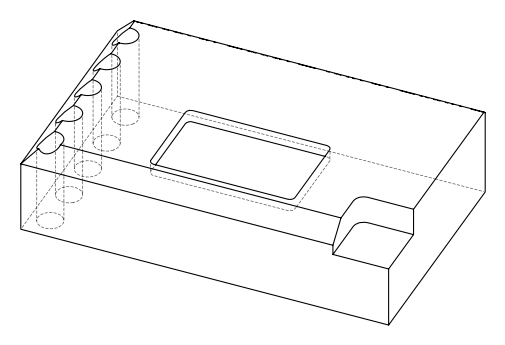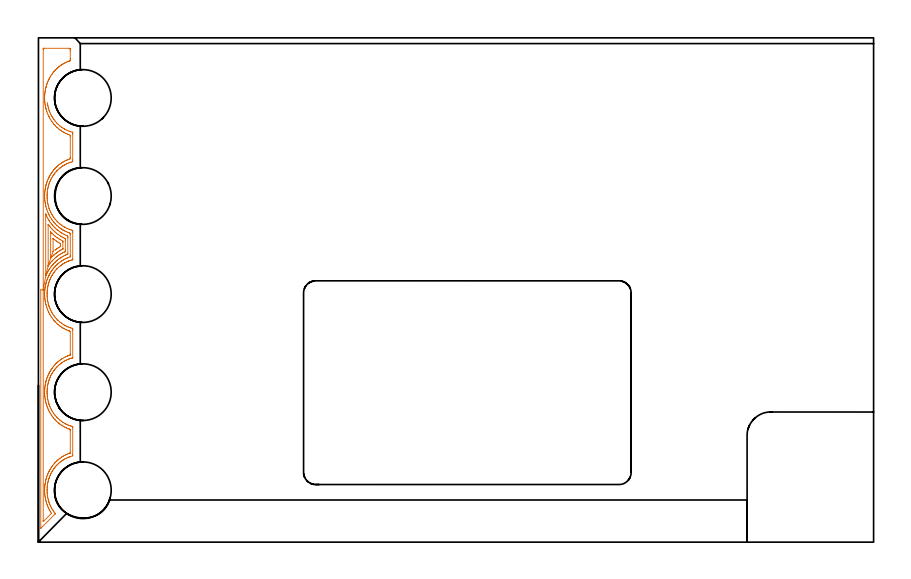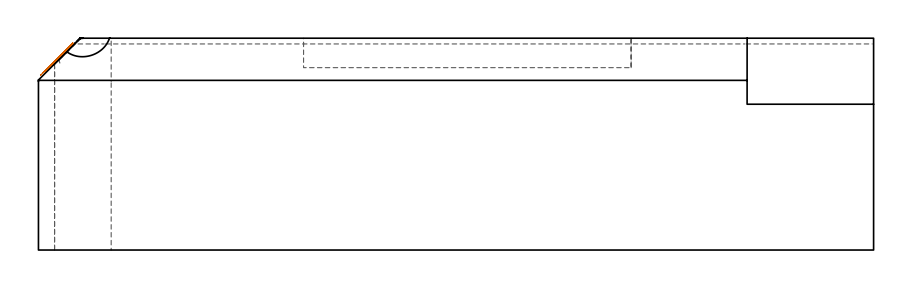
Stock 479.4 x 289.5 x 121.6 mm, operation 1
(PLAN: 30 operations, 23 tool changes, 100 min)
(1 AREA_MILL | FG_CHAMFER_SURFACE | UGT0205_001 | 16.46 min | 82161 mm3)
(2 AREA_MILL_1 | FG_CHAMFER_SURFACE_1 | UGT0205_001 | 7.46 min | 2485 mm3)
(3 AREA_MILL_2 | FG_CHAMFER_SURFACE_2 | UGT0205_001 | 28.43 min | 117146 mm3)
(4 MILL_CORNER_NOTCH_RECTANGULAR | CORNER_NOTCH_RECTANGULAR | UGT0201_094 | Follow Part, ap 5, ae 75% | 8.41 min | 201663 mm3)
(5 MILL_RECTANGULAR_POCKET | POCKET_RECTANGULAR_STRAIGHT | NXT0201_011 | Follow Part, ap 3, ae 75% | 30.51 min | 370799 mm3)
(6 SPOT_DRILL | STEP1HOLE | NXT0321_9005460120000 | 0.05 min | 192 mm3)
(7 SPOT_DRILL_1 | STEP1HOLE_1 | NXT0321_9005460120000 | 0.05 min | 157 mm3)
(8 SPOT_DRILL_2 | STEP1HOLE_2 | NXT0321_9005460120000 | 0.05 min | 197 mm3)
(9 SPOT_DRILL_3 | STEP1HOLE_3 | NXT0321_9005460120000 | 0.05 min | 197 mm3)
(10 SPOT_DRILL_4 | STEP1HOLE_4 | NXT0321_9005460120000 | 0.05 min | 149 mm3)
(11 DRILL_BLIND_HOLE_INTO_CENTER | STEP1HOLE | NXT0301_056 | 0.06 min | 565 mm3)
(12 GUN_DRILL_THROUGH_HOLE | STEP1HOLE | UGT0307_005 | 0.57 min | 5896 mm3)
(13 SPADE_DRILL_TO_ENLARGE_THROUGH_HOLE | STEP1HOLE | UGT0306_010 | 0.52 min | 29347 mm3)
(14 DRILL_TO_ENLARGE_THROUGH_HOLE | STEP1HOLE | UGT0301_001 | 0.54 min | 61969 mm3)
(15 DRILL_BLIND_HOLE_INTO_CENTER_1 | STEP1HOLE_1 | NXT0301_056 | 0.06 min | 538 mm3)
(16 GUN_DRILL_THROUGH_HOLE_1 | STEP1HOLE_1 | UGT0307_005 | 0.57 min | 5911 mm3)
(17 SPADE_DRILL_TO_ENLARGE_THROUGH_HOLE_1 | STEP1HOLE_1 | UGT0306_010 | 0.52 min | 29365 mm3)
(18 DRILL_TO_ENLARGE_THROUGH_HOLE_1 | STEP1HOLE_1 | UGT0301_001 | 0.54 min | 62698 mm3)
(19 DRILL_BLIND_HOLE_INTO_CENTER_2 | STEP1HOLE_2 | NXT0301_056 | 0.06 min | 554 mm3)
(20 GUN_DRILL_THROUGH_HOLE_2 | STEP1HOLE_2 | UGT0307_005 | 0.57 min | 5887 mm3)
(21 SPADE_DRILL_TO_ENLARGE_THROUGH_HOLE_2 | STEP1HOLE_2 | UGT0306_010 | 0.52 min | 29403 mm3)
(22 DRILL_TO_ENLARGE_THROUGH_HOLE_2 | STEP1HOLE_2 | UGT0301_001 | 0.54 min | 62693 mm3)
(23 DRILL_BLIND_HOLE_INTO_CENTER_3 | STEP1HOLE_3 | NXT0301_056 | 0.06 min | 557 mm3)
(24 GUN_DRILL_THROUGH_HOLE_3 | STEP1HOLE_3 | UGT0307_005 | 0.57 min | 5904 mm3)
(25 SPADE_DRILL_TO_ENLARGE_THROUGH_HOLE_3 | STEP1HOLE_3 | UGT0306_010 | 0.52 min | 29416 mm3)
(26 DRILL_TO_ENLARGE_THROUGH_HOLE_3 | STEP1HOLE_3 | UGT0301_001 | 0.54 min | 62668 mm3)
(27 DRILL_BLIND_HOLE_INTO_CENTER_4 | STEP1HOLE_4 | NXT0301_056 | 0.06 min | 567 mm3)
(28 GUN_DRILL_THROUGH_HOLE_4 | STEP1HOLE_4 | UGT0307_005 | 0.57 min | 5871 mm3)
(29 SPADE_DRILL_TO_ENLARGE_THROUGH_HOLE_4 | STEP1HOLE_4 | UGT0306_010 | 0.52 min | 29409 mm3)
(30 DRILL_TO_ENLARGE_THROUGH_HOLE_4 | STEP1HOLE_4 | UGT0301_001 | 0.54 min | 62704 mm3)
(TOOL UGT0205_001 | Chamfer Mill 20 x 3 x 45 deg. | D20 FL50 Z2)
(TOOL UGT0201_094 | End mill 20 mm | D20 FL38 Z4)
(TOOL NXT0201_011 | ENDMILL 12mm [2P460-1200-NA 1630] | D12 FL38 Z6)
(TOOL NXT0321_9005460120000 | NC Spot Drill, 142deg, 12mm, Carbide, Uncoated | D12 PA142 FL30 Z2)
(TOOL NXT0301_056 | Carbide Drill 8.5mm [860.1-0850-026A1-MM 2214] | D8.5 PA140 FL47 Z2)
(TOOL UGT0307_005 | Gun Drill 8.3 mm | D8.3 PA130 FL24 Z1)
(TOOL UGT0306_010 | Spade Drill 19.5mm | D19.5 PA132 FL10 Z2)
(TOOL UGT0301_001 | Twist Drill 32.5 mm | D32.5 PA118 FL185 Z2)
(OP 1 AREA_MILL, part 2 of 3)
X5.191 Y251.677 Z104.291
X5.228 Y251.439 Z104.328
X5.235 Y251.395 Z104.335
X5.401 Y250.547 Z104.501
X5.455 Y250.281 Z104.555
X5.602 Y249.655 Z104.702
X5.75 Y249.092 Z104.85
X5.847 Y248.763 Z104.947
X6.076 Y248.044 Z105.176
X6.136 Y247.871 Z105.236
X6.17 Y247.777 Z105.27
X6.48 Y246.979 Z105.58
X6.755 Y246.295 Z105.855
X6.847 Y246.087 Z105.947
X6.961 Y245.844 Z106.061
X7.287 Y245.195 Z106.387
X7.668 Y244.483 Z106.768
X7.772 Y244.303 Z106.872
X7.846 Y244.182 Z106.946
X8.332 Y243.411 Z107.432
X8.73 Y242.815 Z107.83
X8.946 Y242.52 Z108.046
X9.615 Y241.646 Z108.715
X9.63 Y241.628 Z108.73
X9.715 Y241.527 Z108.815
X10.418 Y240.736 Z109.518
X10.5 Y240.65 Z109.6
X11.305 Y239.844 Z110.405
X11.385 Y239.77 Z110.485
X12.019 Y239.204 Z111.119
X12.314 Y238.952 Z111.414
X13.154 Y238.317 Z112.254
X13.509 Y238.06 Z112.609
X14.039 Y237.706 Z113.139
X14.915 Y237.177 Z114.015
X14.931 Y237.168 Z114.031
X15.498 Y236.861 Z114.598
X15.809 Y236.704 Z114.909
X16.669 Y236.3 Z115.769
X16.727 Y236.276 Z115.827
X17.578 Y235.94 Z116.678
X18.119 Y235.731 Z117.219
X18.463 Y235.628 Z117.563
X19.307 Y235.384 Z118.407
X19.361 Y235.37 Z118.461
X19.647 Y235.289 Z118.747
X19.665 Y235.248 Z118.765
X19.667 Y235.062 Z118.767
X19.671 Y234.492 Z118.771
Y234.166
Y219.329
X19.669 Y219.004 Z118.769
X19.664 Y218.437 Z118.764
X19.425 Y218.359 Z118.525
X19.348 Y218.336 Z118.448
X18.742 Y218.155 Z117.842
X18.463 Y218.067 Z117.563
X18.074 Y217.937 Z117.174
X17.578 Y217.76 Z116.678
X16.999 Y217.545 Z116.099
X16.784 Y217.454 Z115.884
X16.693 Y217.413 Z115.793
X16.178 Y217.172 Z115.278
X15.809 Y216.993 Z114.909
X15.583 Y216.88 Z114.683
X15.14 Y216.653 Z114.24
X15. Y216.576 Z114.1
X14.924 Y216.533 Z114.024
X14.653 Y216.38 Z113.753
X14.039 Y215.989 Z113.139
X13.901 Y215.9 Z113.001
X13.689 Y215.761 Z112.789
X13.154 Y215.381 Z112.254
X12.861 Y215.164 Z111.961
X12.471 Y214.869 Z111.571
X12.359 Y214.779 Z111.459
X12.27 Y214.705 Z111.37
X11.878 Y214.372 Z110.978
X11.43 Y213.977 Z110.53
X11.407 Y213.955 Z110.507
X11.385 Y213.934 Z110.485
X10.958 Y213.515 Z110.058
X10.526 Y213.085 Z109.626
X10.513 Y213.072 Z109.613
X10.5 Y213.058 Z109.6
X10.094 Y212.602 Z109.194
X9.735 Y212.193 Z108.835
X9.68 Y212.128 Z108.78
X9.615 Y212.049 Z108.715
X9.287 Y211.632 Z108.387
X9.03 Y211.301 Z108.13
X8.903 Y211.127 Z108.003
X8.73 Y210.885 Z107.83
X8.537 Y210.604 Z107.637
X8.405 Y210.409 Z107.505
X8.182 Y210.068 Z107.282
X7.844 Y209.519 Z106.944
X7.524 Y208.949 Z106.624
X7.349 Y208.625 Z106.449
X7.216 Y208.368 Z106.316
X6.961 Y207.864 Z106.061
X6.919 Y207.775 Z106.019
X6.9 Y207.733 Z106.
X6.652 Y207.153 Z105.752
X6.523 Y206.841 Z105.623
X6.397 Y206.518 Z105.497
X6.179 Y205.949 Z105.279
X6.151 Y205.873 Z105.251
X6.076 Y205.663 Z105.176
X5.928 Y205.206 Z105.028
X5.883 Y205.057 Z104.983
X5.73 Y204.514 Z104.83
X5.637 Y204.165 Z104.737
X5.548 Y203.805 Z104.648
X5.424 Y203.273 Z104.524
X5.383 Y203.08 Z104.483
X5.249 Y202.381 Z104.349
X5.241 Y202.332 Z104.341
X5.191 Y202.037 Z104.291
X5.125 Y201.556 Z104.225
X5.117 Y201.489 Z104.217
X5.036 Y200.754 Z104.136
X5.022 Y200.597 Z104.122
X4.974 Y199.924 Z104.074
X4.963 Y199.705 Z104.063
X4.944 Y199.063 Z104.044
X4.94 Y198.813 Z104.04
X4.948 Y198.167 Z104.048
X4.957 Y197.922 Z104.057
X4.991 Y197.232 Z104.091
X5.006 Y197.03 Z104.106
X5.077 Y196.253 Z104.177
X5.091 Y196.138 Z104.191
X5.191 Y195.378 Z104.291
X5.211 Y195.246 Z104.311
X5.215 Y195.222 Z104.315
X5.298 Y194.752 Z104.398
X5.378 Y194.354 Z104.478
X5.428 Y194.115 Z104.528
X5.581 Y193.462 Z104.681
X5.714 Y192.935 Z104.814
X5.814 Y192.57 Z104.914
X6.076 Y191.744 Z105.176
X6.098 Y191.678 Z105.198
X6.111 Y191.643 Z105.211
X6.438 Y190.786 Z105.538
X6.677 Y190.18 Z105.777
X6.803 Y189.894 Z105.903
X6.961 Y189.55 Z106.061
X7.234 Y189.002 Z106.334
X7.533 Y188.425 Z106.633
X7.711 Y188.11 Z106.811
X7.846 Y187.882 Z106.946
X8.263 Y187.218 Z107.363
X8.73 Y186.518 Z107.83
X8.865 Y186.326 Z107.965
X9.234 Y185.818 Z108.334
X9.543 Y185.434 Z108.643
X9.615 Y185.349 Z108.715
X10.326 Y184.542 Z109.426
X10.5 Y184.358 Z109.6
X11.201 Y183.65 Z110.301
X11.385 Y183.478 Z110.485
X12.19 Y182.758 Z111.29
X12.27 Y182.692 Z111.37
X12.602 Y182.423 Z111.702
X13.154 Y182.012 Z112.254
X13.354 Y181.866 Z112.454
X14.039 Y181.407 Z113.139
X14.747 Y180.974 Z113.847
X14.924 Y180.872 Z114.024
X15.156 Y180.741 Z114.256
X15.809 Y180.399 Z114.909
X16.476 Y180.082 Z115.576
X16.693 Y179.989 Z115.793
X16.853 Y179.921 Z115.953
X17.578 Y179.638 Z116.678
X18.273 Y179.382 Z117.373
X18.463 Y179.323 Z117.563
X18.904 Y179.19 Z118.004
X19.609 Y178.999 Z118.709
X19.647 Y178.986 Z118.747
X19.662 Y178.98 Z118.762
X19.665 Y178.95 Z118.765
X19.669 Y178.623 Z118.769
X19.671 Y178.298 Z118.771
X19.672 Y177.972 Z118.772
X19.671 Y162.809 Z118.771
X19.668 Y162.243 Z118.768
X19.666 Y162.162 Z118.766
X19.664 Y162.129 Z118.764
X19.616 Y162.113 Z118.716
X19.509 Y162.08 Z118.609
X19.348 Y162.033 Z118.448
X18.824 Y161.879 Z117.924
X18.463 Y161.767 Z117.563
X18.151 Y161.666 Z117.251
X17.578 Y161.469 Z116.678
X17.492 Y161.438 Z116.592
X17.258 Y161.351 Z116.358
X16.858 Y161.185 Z115.958
X16.693 Y161.112 Z115.793
X16.249 Y160.907 Z115.349
X15.809 Y160.696 Z114.909
X15.651 Y160.618 Z114.751
X15.335 Y160.459 Z114.435
X15.069 Y160.313 Z114.169
X14.924 Y160.23 Z114.024
X14.511 Y159.984 Z113.611
X14.039 Y159.69 Z113.139
X13.964 Y159.643 Z113.064
X13.849 Y159.567 Z112.949
X13.434 Y159.286 Z112.534
X13.154 Y159.086 Z112.254
X12.919 Y158.912 Z112.019
X12.608 Y158.675 Z111.708
X12.419 Y158.524 Z111.519
X12.27 Y158.402 Z111.37
X11.936 Y158.119 Z111.036
X11.551 Y157.783 Z110.651
X11.385 Y157.628 Z110.485
X11.012 Y157.267 Z110.112
X10.63 Y156.891 Z109.73
X10.566 Y156.825 Z109.666
X10.5 Y156.754 Z109.6
X10.144 Y156.358 Z109.244
X9.826 Y155.999 Z108.926
X9.728 Y155.886 Z108.828
X9.615 Y155.749 Z108.715
X9.332 Y155.393 Z108.432
X9.109 Y155.107 Z108.209
X8.948 Y154.888 Z108.048
X8.73 Y154.585 Z107.83
X8.58 Y154.368 Z107.68
X8.476 Y154.215 Z107.576
X8.224 Y153.834 Z107.324
X7.907 Y153.324 Z107.007
X7.884 Y153.285 Z106.984
X7.846 Y153.218 Z106.946
X7.566 Y152.714 Z106.666
X7.412 Y152.432 Z106.512
X7.256 Y152.134 Z106.356
X6.961 Y151.555 Z106.061
X6.956 Y151.545 Z106.056
X6.685 Y150.926 Z105.785
X6.568 Y150.648 Z105.668
X6.427 Y150.294 Z105.527
X6.219 Y149.756 Z105.319
X6.18 Y149.651 Z105.28
X6.076 Y149.364 Z105.176
X5.952 Y148.989 Z105.052
X5.914 Y148.864 Z105.014
X5.753 Y148.297 Z104.853
X5.665 Y147.972 Z104.765
X5.569 Y147.591 Z104.669
X5.448 Y147.08 Z104.548
X5.401 Y146.868 Z104.501
X5.269 Y146.188 Z104.369
X5.257 Y146.122 Z104.357
X5.191 Y145.754 Z104.291
X5.137 Y145.351 Z104.237
X5.13 Y145.296 Z104.23
X5.046 Y144.551 Z104.146
X5.032 Y144.404 Z104.132
X4.981 Y143.724 Z104.081
X4.968 Y143.512 Z104.068
X4.946 Y142.867 Z104.046
X4.942 Y142.62 Z104.042
X4.946 Y141.975 Z104.046
X4.953 Y141.728 Z104.053
X4.984 Y141.046 Z104.084
X4.999 Y140.836 Z104.099
X5.065 Y140.072 Z104.165
X5.079 Y139.944 Z104.179
X5.191 Y139.077 Z104.291
X5.195 Y139.052 Z104.295
X5.277 Y138.569 Z104.377
X5.357 Y138.16 Z104.457
X5.4 Y137.95 Z104.5
X5.557 Y137.268 Z104.657
X5.677 Y136.779 Z104.777
X5.787 Y136.376 Z104.887
X5.888 Y136.033 Z104.988
X6.054 Y135.507 Z105.154
X6.062 Y135.484 Z105.162
X6.076 Y135.443 Z105.176
X6.396 Y134.592 Z105.496
X6.6 Y134.064 Z105.7
X6.757 Y133.7 Z105.857
X6.961 Y133.248 Z106.061
X7.178 Y132.808 Z106.278
X7.407 Y132.359 Z106.507
X7.653 Y131.917 Z106.753
X7.846 Y131.582 Z106.946
X8.192 Y131.025 Z107.292
X8.73 Y130.21 Z107.83
X8.784 Y130.133 Z107.884
X8.927 Y129.935 Z108.027
X9.463 Y129.241 Z108.563
X9.615 Y129.055 Z108.715
X10.221 Y128.349 Z109.321
X10.5 Y128.053 Z109.6
X11.091 Y127.457 Z110.191
X11.385 Y127.178 Z110.485
X12.07 Y126.565 Z111.17
X12.27 Y126.401 Z111.37
X13.023 Y125.805 Z112.123
X13.154 Y125.707 Z112.254
X13.201 Y125.673 Z112.301
X14.039 Y125.11 Z113.139
X14.564 Y124.781 Z113.664
X14.924 Y124.575 Z114.024
X15.385 Y124.315 Z114.485
X15.809 Y124.101 Z114.909
X16.233 Y123.889 Z115.333
X16.693 Y123.691 Z115.793
X17.031 Y123.548 Z116.131
X17.578 Y123.337 Z116.678
X17.825 Y123.245 Z116.925
X18.463 Y123.027 Z117.563
X18.552 Y122.997 Z117.652
X19.348 Y122.777 Z118.448
X19.648 Y122.694 Z118.748
X19.665 Y122.682 Z118.765
X19.667 Y122.675 Z118.767
X19.671 Y122.105 Z118.771
Y121.779
Y106.05
X19.669 Y105.887 Z118.769
X19.667 Y105.847 Z118.767
X19.665 Y105.833 Z118.765
X19.653 Y105.826 Z118.753
X19.592 Y105.804 Z118.692
X19.348 Y105.732 Z118.448
X18.906 Y105.603 Z118.006
X18.463 Y105.467 Z117.563
X18.231 Y105.392 Z117.331
X17.578 Y105.17 Z116.678
X17.543 Y105.158 Z116.643
X16.935 Y104.914 Z116.035
X16.693 Y104.812 Z115.793
X16.321 Y104.641 Z115.421
X15.809 Y104.397 Z114.909
X15.721 Y104.354 Z114.821
X15.543 Y104.266 Z114.643
X15.139 Y104.049 Z114.239
X14.924 Y103.928 Z114.024
X14.577 Y103.723 Z113.677
X14.011 Y103.374 Z113.111
X13.498 Y103.027 Z112.598
X13.154 Y102.788 Z112.254
X12.978 Y102.66 Z112.078
X12.744 Y102.482 Z111.844
X12.479 Y102.271 Z111.579
X12.27 Y102.101 Z111.37
X11.993 Y101.868 Z111.093
X11.669 Y101.59 Z110.769
X11.519 Y101.454 Z110.619
X11.385 Y101.329 Z110.485
X11.065 Y101.02 Z110.165
X10.735 Y100.698 Z109.835
X10.619 Y100.578 Z109.719
X10.5 Y100.453 Z109.6
X10.193 Y100.115 Z109.293
X9.916 Y99.806 Z109.016
X9.776 Y99.643 Z108.876
X9.615 Y99.45 Z108.715
X9.377 Y99.154 Z108.477
X9.188 Y98.914 Z108.288
X8.993 Y98.65 Z108.093
X8.73 Y98.287 Z107.83
X8.622 Y98.131 Z107.722
X8.548 Y98.022 Z107.648
X8.266 Y97.598 Z107.366
X7.971 Y97.13 Z107.071
X7.924 Y97.051 Z107.024
X7.846 Y96.917 Z106.946
X7.603 Y96.483 Z106.703
X7.468 Y96.238 Z106.568
X7.292 Y95.905 Z106.392
X7. Y95.346 Z106.1
X6.987 Y95.32 Z106.087
X6.961 Y95.265 Z106.061
X6.717 Y94.7 Z105.817
X6.612 Y94.454 Z105.712
X6.456 Y94.071 Z105.556
X6.253 Y93.562 Z105.353
X6.205 Y93.433 Z105.305
X6.076 Y93.072 Z105.176
X5.977 Y92.77 Z105.077
X5.946 Y92.67 Z105.046
X5.777 Y92.08 Z104.877
X5.694 Y91.778 Z104.794
X5.591 Y91.375 Z104.691
X5.473 Y90.886 Z104.573
X5.42 Y90.656 Z104.52
X5.289 Y89.994 Z104.389
X5.274 Y89.911 Z104.374
X5.191 Y89.435 Z104.291
X5.15 Y89.144 Z104.25
X5.145 Y89.102 Z104.245
X5.055 Y88.348 Z104.155
X5.041 Y88.21 Z104.141
X4.987 Y87.524 Z104.087
X4.975 Y87.319 Z104.075
X4.948 Y86.672 Z104.048
X4.943 Y86.427 Z104.043
X4.94 Y85.788 Z104.04
X4.945 Y85.535 Z104.045
X4.955 Y85.296 Z104.055
X4.99 Y84.643 Z104.09
X5.051 Y83.892 Z104.151
X5.066 Y83.751 Z104.166
X5.113 Y83.35 Z104.213
X5.177 Y82.873 Z104.277
X5.179 Y82.859 Z104.279
X5.191 Y82.779 Z104.291
X5.339 Y81.967 Z104.439
X5.374 Y81.782 Z104.474
X5.533 Y81.075 Z104.633
X5.639 Y80.623 Z104.739
X5.757 Y80.183 Z104.857
X5.847 Y79.859 Z104.947
X5.999 Y79.368 Z105.099
X6.025 Y79.291 Z105.125
X6.076 Y79.146 Z105.176
X6.354 Y78.399 Z105.454
X6.53 Y77.941 Z105.63
X6.712 Y77.507 Z105.812
X6.961 Y76.95 Z106.061
X7.122 Y76.615 Z106.222
X7.281 Y76.292 Z106.381
X7.596 Y75.723 Z106.696
X7.846 Y75.284 Z106.946
X8.119 Y74.831 Z107.219
X8.639 Y74.031 Z107.739
X8.705 Y73.939 Z107.805
X8.73 Y73.905 Z107.83
X9.093 Y73.416 Z108.193
X9.379 Y73.047 Z108.479
X9.615 Y72.757 Z108.715
X10.137 Y72.155 Z109.237
X10.5 Y71.755 Z109.6
X10.982 Y71.263 Z110.082
X11.385 Y70.875 Z110.485
X11.947 Y70.371 Z111.047
X12.27 Y70.101 Z111.37
X13.055 Y69.479 Z112.155
X13.154 Y69.406 Z112.254
X13.408 Y69.224 Z112.508
X14.039 Y68.808 Z113.139
X14.38 Y68.587 Z113.48
X14.924 Y68.279 Z114.024
X15.614 Y67.891 Z114.714
X15.809 Y67.796 Z114.909
X16.018 Y67.695 Z115.118
X16.693 Y67.4 Z115.793
X17.206 Y67.179 Z116.306
X17.578 Y67.037 Z116.678
X18.201 Y66.803 Z117.301
X18.463 Y66.726 Z117.563
X19.09 Y66.543 Z118.19
X19.348 Y66.473 Z118.448
X19.594 Y66.405 Z118.694
X19.646 Y66.388 Z118.746
X19.665 Y66.379 Z118.765
X19.667 Y66.346 Z118.767
X19.67 Y66.236 Z118.77
X19.671 Y65.911 Z118.771
X19.672 Y65.585 Z118.772
X19.671 Y50.423 Z118.771
X19.667 Y49.856 Z118.767
X19.665 Y49.537 Z118.765
X18.463 Y49.171 Z117.563
X18.307 Y49.122 Z117.407
X17.844 Y48.964 Z116.944
X17.648 Y48.894 Z116.748
X17.578 Y48.868 Z116.678
X17.011 Y48.644 Z116.111
X16.693 Y48.511 Z115.793
X16.394 Y48.375 Z115.494
X15.757 Y48.072 Z114.857
X15.21 Y47.783 Z114.31
X14.924 Y47.626 Z114.024
X14.644 Y47.463 Z113.744
X14.175 Y47.18 Z113.275
X14.092 Y47.127 Z113.192
X14.039 Y47.092 Z113.139
X13.561 Y46.771 Z112.661
X13.154 Y46.492 Z112.254
X13.037 Y46.407 Z112.137
X12.88 Y46.288 Z111.98
X12.538 Y46.018 Z111.638
X12.27 Y45.801 Z111.37
X12.049 Y45.618 Z111.149
X11.788 Y45.396 Z110.888
X11.575 Y45.204 Z110.675
X11.385 Y45.028 Z110.485
X11.117 Y44.774 Z110.217
X10.839 Y44.504 Z109.939
X10.67 Y44.333 Z109.77
X10.5 Y44.154 Z109.6
X10.242 Y43.873 Z109.342
X10.007 Y43.612 Z109.107
X9.825 Y43.401 Z108.925
X9.615 Y43.151 Z108.715
X9.423 Y42.914 Z108.523
X9.27 Y42.721 Z108.37
X9.039 Y42.41 Z108.139
X8.73 Y41.988 Z107.83
X8.665 Y41.895 Z107.765
X8.619 Y41.829 Z107.719
X8.377 Y41.473 Z107.477
X8.035 Y40.937 Z107.135
X7.963 Y40.818 Z107.063
X7.846 Y40.617 Z106.946
X7.64 Y40.252 Z106.74
X7.525 Y40.045 Z106.625
X7.328 Y39.675 Z106.428
X7.053 Y39.153 Z106.153
X7.022 Y39.091 Z106.122
X6.961 Y38.961 Z106.061
X6.748 Y38.475 Z105.848
X6.657 Y38.261 Z105.757
X6.487 Y37.847 Z105.587
X6.295 Y37.369 Z105.395
X6.235 Y37.209 Z105.335
X6.076 Y36.772 Z105.176
X6.002 Y36.551 Z105.102
X5.979 Y36.477 Z105.079
X5.798 Y35.865 Z104.898
X5.721 Y35.585 Z104.821
X5.612 Y35.161 Z104.712
X5.498 Y34.693 Z104.598
X5.44 Y34.442 Z104.54
X5.31 Y33.801 Z104.41
X5.291 Y33.7 Z104.391
X5.191 Y33.127 Z104.291
X5.162 Y32.938 Z104.262
X5.158 Y32.909 Z104.258
X5.065 Y32.145 Z104.165
X5.052 Y32.017 Z104.152
X4.994 Y31.324 Z104.094
X4.982 Y31.125 Z104.082
X4.952 Y30.475 Z104.052
X4.945 Y30.233 Z104.045
X4.942 Y29.593 Z104.042
X4.945 Y29.341 Z104.045
X4.969 Y28.673 Z104.069
X4.981 Y28.449 Z104.081
X5.04 Y27.71 Z104.14
X5.056 Y27.557 Z104.156
X5.158 Y26.699 Z104.258
X5.163 Y26.665 Z104.263
X5.191 Y26.481 Z104.291
X5.314 Y25.773 Z104.414
X5.342 Y25.621 Z104.442
X5.508 Y24.881 Z104.608
X5.606 Y24.464 Z104.706
X5.731 Y23.989 Z104.831
X5.945 Y23.229 Z105.045
X5.989 Y23.097 Z105.089
X6.076 Y22.842 Z105.176
X6.307 Y22.205 Z105.407
X6.451 Y21.828 Z105.551
X6.664 Y21.313 Z105.764
X6.754 Y21.105 Z105.854
X6.961 Y20.652 Z106.061
X7.071 Y20.422 Z106.171
X7.176 Y20.205 Z106.276
X7.544 Y19.53 Z106.644
X7.846 Y18.988 Z106.946
X8.058 Y18.638 Z107.158
X8.418 Y18.061 Z107.518
X8.63 Y17.746 Z107.73
X8.672 Y17.686 Z107.772
X8.73 Y17.605 Z107.83
X9.048 Y17.176 Z108.148
X9.295 Y16.854 Z108.395
X9.615 Y16.444 Z108.715
X9.695 Y16.339 Z108.795
X9.707 Y16.32 Z108.807
X9.704 Y16.313 Z108.804
X9.694 Y16.299 Z108.794
X9.615 Y16.216 Z108.715
X1.334 Y7.934 Z100.434
X1.33 Z100.43
X1.329 Y7.939 Z100.429
X1.328 Y144.85 Z100.428
X2.743 Z101.843
Y282.658
X2.745 Y283.34 Z101.845
X2.747 Y283.44 Z101.847
X2.75 Y283.49 Z101.85
X2.796 Y283.492 Z101.896
X3.004 Y283.496 Z102.104
X3.422 Y283.5 Z102.522
X3.471 Z102.571
X17.629 Y283.499 Z116.729
X17.818 Y283.49 Z116.918
X17.869 Y283.47 Z116.969
X17.919 Y283.425 Z117.019
X17.981 Y283.366 Z117.081
X18.074 Y283.274 Z117.174
X18.205 Y283.137 Z117.305
X18.24 Y283.098 Z117.34
X18.25 Y283.065 Z117.35
X18.253 Y283. Z117.353
X18.256 Y282.866 Z117.356
X18.257 Y282.658 Z117.357
Y281.973
Y277.513
Y277.306
X18.255 Y276.624 Z117.355
X18.252 Y276.414 Z117.352
X18.251 Y276.379 Z117.351
X18.184 Y276.347 Z117.284
X18.053 Y276.298 Z117.153
X17.911 Y276.247 Z117.011
X17.787 Y276.203 Z116.887
X17.578 Y276.128 Z116.678
X17.137 Y275.966 Z116.237
X16.693 Y275.795 Z115.793
X16.501 Y275.716 Z115.601
X16.049 Y275.522 Z115.149
X15.884 Y275.446 Z114.984
X15.809 Y275.409 Z114.909
X15.29 Y275.153 Z114.39
X14.924 Y274.967 Z114.024
X14.704 Y274.852 Z113.804
X14.297 Y274.63 Z113.397
X14.134 Y274.534 Z113.234
X14.039 Y274.476 Z113.139
X13.588 Y274.192 Z112.688
X13.154 Y273.916 Z112.254
X13.047 Y273.846 Z112.147
X12.886 Y273.738 Z111.986
X12.528 Y273.478 Z111.628
X12.27 Y273.286 Z111.37
X12.021 Y273.097 Z111.121
X11.697 Y272.846 Z110.797
X11.524 Y272.705 Z110.624
X11.385 Y272.588 Z110.485
X11.047 Y272.295 Z110.147
X10.661 Y271.954 Z109.761
X10.577 Y271.877 Z109.677
X10.5 Y271.803 Z109.6
X10.129 Y271.436 Z109.229
X9.754 Y271.062 Z108.854
X9.686 Y270.991 Z108.786
X9.615 Y270.916 Z108.715
X9.265 Y270.524 Z108.365
X8.953 Y270.17 Z108.053
X8.73 Y269.905 Z107.83
X8.452 Y269.559 Z107.552
X8.23 Y269.278 Z107.33
X8.064 Y269.058 Z107.164
X7.846 Y268.759 Z106.946
X7.692 Y268.541 Z106.792
X7.586 Y268.386 Z106.686
X7.066 Y267.6 Z106.166
X6.961 Y267.43 Z106.061
X6.656 Y266.91 Z105.756
X6.478 Y266.602 Z105.578
X6.334 Y266.342 Z105.434
X6.076 Y265.863 Z105.176
X6.025 Y265.762 Z105.125
X5.999 Y265.71 Z105.099
X5.739 Y265.158 Z104.839
X5.585 Y264.819 Z104.685
X5.465 Y264.542 Z104.565
X5.206 Y263.927 Z104.306
X5.191 Y263.892 Z104.291
X4.962 Y263.266 Z104.062
X4.88 Y263.035 Z103.98
X4.735 Y262.603 Z103.835
X4.586 Y262.143 Z103.686
X4.521 Y261.927 Z103.621
X4.329 Y261.251 Z103.429
X4.324 Y261.233 Z103.424
X4.307 Y261.164 Z103.407
X4.153 Y260.514 Z103.253
X4.118 Y260.359 Z103.218
X3.995 Y259.781 Z103.095
X3.937 Y259.467 Z103.037
X3.858 Y259.027 Z102.958
X3.79 Y258.575 Z102.89
X3.745 Y258.249 Z102.845
X3.675 Y257.683 Z102.775
X3.65 Y257.452 Z102.75
X3.591 Y256.791 Z102.691
X3.579 Y256.633 Z102.679
X3.537 Y255.899 Z102.637
X3.532 Y255.787 Z102.632
X3.517 Y255.007 Z102.617
X3.516 Y254.912 Z102.616
X3.534 Y254.115 Z102.634
X3.538 Y253.998 Z102.638
X3.587 Y253.223 Z102.687
X3.601 Y253.042 Z102.701
X3.672 Y252.331 Z102.772
X3.704 Y252.046 Z102.804
X3.789 Y251.439 Z102.889
X3.854 Y251.004 Z102.954
X3.937 Y250.547 Z103.037
X4.059 Y249.905 Z103.159
X4.114 Y249.655 Z103.214
X4.307 Y248.819 Z103.407
X4.321 Y248.763 Z103.421
X4.327 Y248.743 Z103.427
X4.581 Y247.871 Z103.681
X4.709 Y247.465 Z103.809
X4.876 Y246.979 Z103.976
X5.214 Y246.064 Z104.314
X5.579 Y245.195 Z104.679
X5.912 Y244.469 Z105.012
X5.994 Y244.303 Z105.094
X6.076 Y244.144 Z105.176
X6.474 Y243.411 Z105.574
X6.961 Y242.573 Z106.061
X6.993 Y242.52 Z106.093
X7.048 Y242.432 Z106.148
X7.578 Y241.628 Z106.678
X7.846 Y241.242 Z106.946
X8.23 Y240.736 Z107.33
X8.73 Y240.096 Z107.83
X8.946 Y239.844 Z108.046
X9.615 Y239.094 Z108.715
X9.749 Y238.952 Z108.849
X10.5 Y238.205 Z109.6
X10.652 Y238.06 Z109.752
X11.385 Y237.42 Z110.485
X11.683 Y237.168 Z110.783
X12.27 Y236.715 Z111.37
X12.519 Y236.528 Z111.619
X12.866 Y236.276 Z111.966
X13.154 Y236.085 Z112.254
X13.692 Y235.734 Z112.792
X14.039 Y235.528 Z113.139
X14.285 Y235.384 Z113.385
X14.924 Y235.031 Z114.024
X15.626 Y234.676 Z114.726
X15.809 Y234.592 Z114.909
X16.029 Y234.492 Z115.129
X16.693 Y234.214 Z115.793
X17.161 Y234.02 Z116.261
X17.578 Y233.859 Z116.678
X18.25 Y233.6 Z117.35
X18.256 Y232.917 Z117.356
X18.257 Y232.708 Z117.357
Y220.905
X18.255 Y220.221 Z117.355
X18.253 Y220.135 Z117.353
X18.25 Y220.095 Z117.35
X18.238 Y220.062 Z117.338
X17.578 Y219.828 Z116.678
X17.214 Y219.696 Z116.314
X16.693 Y219.498 Z115.793
X16.573 Y219.45 Z115.673
X16.28 Y219.329 Z115.38
X15.957 Y219.179 Z115.057
X15.809 Y219.109 Z114.909
X15.36 Y218.889 Z114.46
X14.924 Y218.669 Z114.024
X14.771 Y218.59 Z113.871
X14.484 Y218.437 Z113.584
X14.201 Y218.274 Z113.301
X14.039 Y218.176 Z113.139
X13.653 Y217.934 Z112.753
X13.154 Y217.616 Z112.254
X13.111 Y217.588 Z112.211
X13.046 Y217.545 Z112.146
X12.591 Y217.22 Z111.691
X12.27 Y216.986 Z111.37
X12.08 Y216.844 Z111.18
X11.831 Y216.653 Z110.931
X11.584 Y216.452 Z110.684
X11.385 Y216.287 Z110.485
X11.103 Y216.045 Z110.203
X10.779 Y215.761 Z109.879
X10.633 Y215.626 Z109.733
X10.5 Y215.5 Z109.6
X10.182 Y215.189 Z109.282
X9.858 Y214.869 Z108.958
X9.738 Y214.745 Z108.838
X9.615 Y214.613 Z108.715
X9.314 Y214.281 Z108.414
X9.043 Y213.977 Z108.143
X8.898 Y213.808 Z107.998
X8.73 Y213.605 Z107.83
X8.314 Y213.085 Z107.414
X8.111 Y212.818 Z107.211
X7.846 Y212.461 Z106.946
X7.734 Y212.305 Z106.834
X7.656 Y212.193 Z106.756
X7.376 Y211.775 Z106.476
X7.061 Y211.301 Z106.161
X7.022 Y211.239 Z106.122
X6.961 Y211.137 Z106.061
X6.693 Y210.679 Z105.793
X6.537 Y210.409 Z105.637
X6.372 Y210.111 Z105.472
X6.076 Y209.566 Z105.176
X6.059 Y209.534 Z105.159
X6.051 Y209.517 Z105.151
X5.772 Y208.932 Z104.872
X5.632 Y208.625 Z104.732
X5.498 Y208.316 Z104.598
X5.251 Y207.733 Z104.351
X5.234 Y207.691 Z104.334
X5.191 Y207.582 Z104.291
X4.991 Y207.043 Z104.091
X4.918 Y206.841 Z104.018
X4.76 Y206.385 Z103.86
X4.617 Y205.949 Z103.717
X4.545 Y205.709 Z103.645
X4.357 Y205.057 Z103.457
X4.346 Y205.017 Z103.446
X4.307 Y204.868 Z103.407
X4.171 Y204.302 Z103.271
X4.14 Y204.165 Z103.24
X4.011 Y203.571 Z103.111
X3.956 Y203.273 Z103.056
X3.875 Y202.817 Z102.975
X3.805 Y202.381 Z102.905
X3.757 Y202.043 Z102.857
X3.687 Y201.489 Z102.787
X3.661 Y201.249 Z102.761
X3.6 Y200.597 Z102.7
X3.588 Y200.43 Z102.688
X3.545 Y199.705 Z102.645
X3.54 Y199.586 Z102.64
X3.523 Y198.813 Z102.623
Y198.712
X3.538 Y197.922 Z102.638
X3.541 Y197.801 Z102.641
X3.584 Y197.03 Z102.684
X3.596 Y196.854 Z102.696
X3.663 Y196.138 Z102.763
X3.692 Y195.865 Z102.792
X3.774 Y195.246 Z102.874
X3.834 Y194.83 Z102.934
X3.912 Y194.354 Z103.012
X4.033 Y193.738 Z103.133
X4.094 Y193.462 Z103.194
X4.296 Y192.58 Z103.396
X4.307 Y192.54 Z103.407
X4.548 Y191.678 Z103.648
X4.659 Y191.323 Z103.759
X4.84 Y190.786 Z103.94
X5.147 Y189.938 Z104.247
X5.164 Y189.894 Z104.264
X5.191 Y189.823 Z104.291
X5.534 Y189.002 Z104.634
X5.811 Y188.377 Z104.911
X5.942 Y188.11 Z105.042
X6.076 Y187.846 Z105.176
X6.413 Y187.218 Z105.513
X6.857 Y186.431 Z105.957
X6.922 Y186.326 Z106.022
X6.961 Y186.266 Z106.061
X7.51 Y185.434 Z106.61
X7.846 Y184.948 Z106.946
X8.142 Y184.542 Z107.242
X8.73 Y183.791 Z107.83
X8.794 Y183.714 Z107.894
X8.849 Y183.65 Z107.949
X9.615 Y182.788 Z108.715
X9.643 Y182.758 Z108.743
X10.5 Y181.9 Z109.6
X10.535 Y181.866 Z109.635
X11.385 Y181.116 Z110.485
X11.55 Y180.974 Z110.65
X12.27 Y180.414 Z111.37
X12.457 Y180.272 Z111.557
X12.714 Y180.082 Z111.814
X13.154 Y179.785 Z112.254
X13.385 Y179.633 Z112.485
X13.956 Y179.274 Z113.056
X14.039 Y179.224 Z113.139
X14.097 Y179.19 Z113.197
X14.924 Y178.735 Z114.024
X15.202 Y178.586 Z114.302
X15.78 Y178.298 Z114.88
X15.833 Y178.274 Z114.933
X16.693 Y177.915 Z115.793
X17.331 Y177.656 Z116.431
X17.578 Y177.567 Z116.678
X18.027 Y177.406 Z117.127
X18.25 Y177.313 Z117.35
X18.253 Y177.235 Z117.353
X18.255 Y177.064 Z117.355
X18.257 Y176.722 Z117.357
Y176.514
Y164.712
X18.255 Y164.027 Z117.355
X18.253 Y163.856 Z117.353
X18.251 Y163.778 Z117.351
X18.168 Y163.738 Z117.268
X17.291 Y163.424 Z116.391
X16.693 Y163.198 Z115.793
X16.531 Y163.135 Z115.631
X16.03 Y162.912 Z115.13
X15.809 Y162.809 Z114.909
X15.43 Y162.625 Z114.53
X14.924 Y162.374 Z114.024
X14.837 Y162.33 Z113.937
X14.674 Y162.243 Z113.774
X14.27 Y162.01 Z113.37
X14.039 Y161.872 Z113.139
X13.207 Y161.351 Z112.307
X13.175 Y161.331 Z112.275
X13.057 Y161.254 Z112.157
X12.27 Y160.687 Z111.37
X12.139 Y160.591 Z111.239
X11.967 Y160.459 Z111.067
X11.643 Y160.198 Z110.743
X11.385 Y159.986 Z110.485
X11.16 Y159.794 Z110.26
X10.901 Y159.567 Z110.001
X10.5 Y159.194 Z109.6
X10.236 Y158.942 Z109.336
X9.964 Y158.675 Z109.064
X9.791 Y158.498 Z108.891
X9.615 Y158.311 Z108.715
X9.365 Y158.036 Z108.465
X9.139 Y157.783 Z108.239
X8.948 Y157.564 Z108.048
X8.73 Y157.308 Z107.83
X8.543 Y157.08 Z107.643
X8.393 Y156.891 Z107.493
X8.155 Y156.579 Z107.255
X7.846 Y156.164 Z106.946
X7.777 Y156.069 Z106.877
X7.729 Y155.999 Z106.829
X7.417 Y155.539 Z106.517
X7.129 Y155.107 Z106.229
X7.063 Y155.004 Z106.163
X6.961 Y154.835 Z106.061
X6.733 Y154.445 Z105.833
X6.601 Y154.215 Z105.701
X6.413 Y153.876 Z105.513
X6.112 Y153.324 Z105.212
X6.1 Y153.3 Z105.2
X6.076 Y153.253 Z105.176
X5.81 Y152.7 Z104.91
X5.684 Y152.432 Z104.784
X5.532 Y152.089 Z104.632
X5.295 Y151.54 Z104.395
X5.265 Y151.466 Z104.365
X5.191 Y151.28 Z104.291
X5.019 Y150.822 Z104.119
X4.955 Y150.648 Z104.055
X4.785 Y150.165 Z103.885
X4.649 Y149.756 Z103.749
X4.569 Y149.491 Z103.669
X4.387 Y148.864 Z103.487
X4.369 Y148.801 Z103.469
X4.307 Y148.563 Z103.407
X4.191 Y148.088 Z103.291
X4.164 Y147.972 Z103.264
X4.03 Y147.358 Z103.13
X3.976 Y147.08 Z103.076
X3.89 Y146.608 Z102.99
X3.817 Y146.188 Z102.917
X3.769 Y145.838 Z102.869
X3.7 Y145.296 Z102.8
X3.672 Y145.044 Z102.772
X3.61 Y144.404 Z102.71
X3.595 Y144.229 Z102.695
X3.55 Y143.512 Z102.65
X3.544 Y143.389 Z102.644
X3.525 Y142.62 Z102.625
X3.524 Y142.517 Z102.624
X3.534 Y141.728 Z102.634
X3.537 Y141.612 Z102.637
X3.576 Y140.836 Z102.676
X3.587 Y140.67 Z102.687
X3.652 Y139.944 Z102.752
X3.678 Y139.686 Z102.778
X3.76 Y139.052 Z102.86
X3.814 Y138.656 Z102.914
X3.893 Y138.16 Z102.993
X4.006 Y137.571 Z103.106
X4.072 Y137.268 Z103.172
X4.262 Y136.421 Z103.362
X4.273 Y136.376 Z103.373
X4.307 Y136.243 Z103.407
X4.518 Y135.484 Z103.618
X4.605 Y135.183 Z103.705
X4.803 Y134.592 Z103.903
X5.082 Y133.811 Z104.182
X5.123 Y133.7 Z104.223
X5.191 Y133.525 Z104.291
X5.487 Y132.808 Z104.587
X5.716 Y132.279 Z104.816
X5.892 Y131.917 Z104.992
X6.076 Y131.549 Z105.176
X6.355 Y131.025 Z105.455
X6.696 Y130.4 Z105.796
X6.857 Y130.133 Z105.957
X6.961 Y129.967 Z106.061
X7.438 Y129.241 Z106.538
X7.846 Y128.645 Z106.946
X8.065 Y128.349 Z107.165
X8.73 Y127.486 Z107.83
X8.755 Y127.457 Z107.855
X9.158 Y126.996 Z108.258
X9.539 Y126.565 Z108.639
X9.615 Y126.485 Z108.715
X10.425 Y125.673 Z109.525
X10.5 Y125.603 Z109.6
X11.187 Y124.98 Z110.287
X11.385 Y124.808 Z110.485
X11.417 Y124.781 Z110.517
X12.27 Y124.112 Z111.37
X12.395 Y124.015 Z111.495
X12.565 Y123.889 Z111.665
X13.154 Y123.489 Z112.254
X13.444 Y123.295 Z112.544
X13.913 Y122.997 Z113.013
X14.039 Y122.922 Z113.139
X14.215 Y122.819 Z113.315
X14.924 Y122.434 Z114.024
X15.553 Y122.105 Z114.653
X15.809 Y121.985 Z114.909
X16.027 Y121.885 Z115.127
X16.693 Y121.614 Z115.793
X17.5 Y121.291 Z116.6
X17.578 Y121.265 Z116.678
X17.73 Y121.213 Z116.83
X18.225 Y121.04 Z117.325
X18.251 Y121.014 Z117.351
X18.253 Y120.998 Z117.353
X18.256 Y120.956 Z117.356
X18.257 Y120.871 Z117.357
X18.256 Y108.042 Z117.356
X18.255 Y107.834 Z117.355
X18.25 Y107.493 Z117.35
X18.244 Y107.461 Z117.344
X18.204 Y107.444 Z117.304
X18.131 Y107.417 Z117.231
X17.369 Y107.153 Z116.469
X16.796 Y106.942 Z115.896
X16.722 Y106.913 Z115.822
X16.693 Y106.9 Z115.793
X16.105 Y106.643 Z115.205
X15.809 Y106.507 Z114.909
X15.501 Y106.36 Z114.601
X14.876 Y106.05 Z113.976
X14.039 Y105.573 Z113.139
X13.783 Y105.416 Z112.883
X13.37 Y105.158 Z112.47
X13.239 Y105.072 Z112.339
X13.154 Y105.014 Z112.254
X12.713 Y104.71 Z111.813
X12.27 Y104.392 Z111.37
X12.197 Y104.339 Z111.297
X12.102 Y104.266 Z111.202
X11.703 Y103.945 Z110.803
X11.385 Y103.686 Z110.485
X11.216 Y103.544 Z110.316
X11.019 Y103.374 Z110.119
X10.746 Y103.126 Z109.846
X10.5 Y102.897 Z109.6
X10.289 Y102.695 Z109.389
X10.07 Y102.482 Z109.17
X9.845 Y102.25 Z108.945
X9.615 Y102.009 Z108.715
X9.231 Y101.59 Z108.331
X8.996 Y101.322 Z108.096
X8.73 Y101.011 Z107.83
X8.589 Y100.84 Z107.689
X8.475 Y100.698 Z107.575
X8.2 Y100.341 Z107.3
X7.846 Y99.867 Z106.946
X7.82 Y99.832 Z106.92
X7.802 Y99.806 Z106.902
X7.46 Y99.303 Z106.56
X7.198 Y98.914 Z106.298
X7.105 Y98.769 Z106.205
X6.961 Y98.535 Z106.061
X6.771 Y98.213 Z105.871
X6.661 Y98.022 Z105.761
X6.451 Y97.644 Z105.551
X6.169 Y97.13 Z105.269
X6.137 Y97.069 Z105.237
X6.076 Y96.952 Z105.176
X5.841 Y96.476 Z104.941
X5.73 Y96.238 Z104.83
X5.564 Y95.863 Z104.664
X5.34 Y95.346 Z104.44
X5.296 Y95.241 Z104.396
X5.191 Y94.985 Z104.291
X5.043 Y94.603 Z104.143
X4.988 Y94.454 Z104.088
X4.81 Y93.946 Z103.91
X4.682 Y93.562 Z103.782
X4.594 Y93.272 Z103.694
X4.418 Y92.67 Z103.518
X4.394 Y92.583 Z103.494
X4.307 Y92.257 Z103.407
X4.212 Y91.874 Z103.312
X4.19 Y91.778 Z103.29
X4.049 Y91.146 Z103.149
X3.998 Y90.886 Z103.098
X3.907 Y90.397 Z103.007
X3.839 Y89.994 Z102.939
X3.783 Y89.63 Z102.883
X3.714 Y89.102 Z102.814
X3.683 Y88.839 Z102.783
X3.619 Y88.21 Z102.719
X3.562 Y87.459 Z102.662
X3.553 Y87.319 Z102.653
X3.548 Y87.191 Z102.648
X3.526 Y86.427 Z102.626
X3.524 Y86.324 Z102.624
X3.529 Y85.535 Z102.629
X3.531 Y85.424 Z102.631
X3.568 Y84.643 Z102.668
X3.577 Y84.486 Z102.677
X3.64 Y83.751 Z102.74
X3.664 Y83.507 Z102.764
X3.741 Y82.859 Z102.841
X3.796 Y82.482 Z102.896
X3.883 Y81.967 Z102.983
X3.984 Y81.4 Z103.084
X4.051 Y81.075 Z103.151
X4.228 Y80.262 Z103.328
X4.247 Y80.183 Z103.347
X4.307 Y79.938 Z103.407
X4.483 Y79.291 Z103.583
X4.555 Y79.041 Z103.655
X4.767 Y78.399 Z103.867
X5.018 Y77.681 Z104.118
X5.084 Y77.507 Z104.184
X5.191 Y77.228 Z104.291
X5.444 Y76.615 Z104.544
X5.632 Y76.17 Z104.732
X5.844 Y75.723 Z104.944
X6.076 Y75.248 Z105.176
X6.295 Y74.831 Z105.395
X6.557 Y74.346 Z105.657
X6.795 Y73.939 Z105.895
X6.961 Y73.668 Z106.061
X7.363 Y73.047 Z106.463
X7.846 Y72.34 Z106.946
X7.978 Y72.155 Z107.078
X8.393 Y71.604 Z107.493
X8.667 Y71.263 Z107.767
X8.73 Y71.188 Z107.83
X9.45 Y70.371 Z108.55
X9.615 Y70.195 Z108.715
X10.318 Y69.479 Z109.418
X10.5 Y69.308 Z109.6
X11.294 Y68.587 Z110.394
X11.385 Y68.511 Z110.485
X11.785 Y68.184 Z110.885
X12.27 Y67.808 Z111.37
X12.418 Y67.695 Z111.518
X13.154 Y67.19 Z112.254
X13.737 Y66.803 Z112.837
X14.039 Y66.625 Z113.139
X14.455 Y66.384 Z113.555
X14.924 Y66.132 Z114.024
X15.34 Y65.911 Z114.44
X15.809 Y65.695 Z114.909
X16.199 Y65.518 Z115.299
X16.693 Y65.316 Z115.793
X17.432 Y65.02 Z116.532
X17.578 Y64.965 Z116.678
X17.663 Y64.934 Z116.763
X18.14 Y64.763 Z117.24
X18.25 Y64.722 Z117.35
X18.253 Y64.598 Z117.353
X18.256 Y64.336 Z117.356
X18.257 Y64.128 Z117.357
Y63.92
Y51.64
X18.255 Y51.298 Z117.355
X18.253 Y51.213 Z117.353
X18.251 Y51.176 Z117.351
X18.225 Y51.158 Z117.325
X18.101 Y51.113 Z117.201
X17.578 Y50.93 Z116.678
X17.444 Y50.883 Z116.544
X17.073 Y50.748 Z116.173
X16.693 Y50.593 Z115.793
X16.178 Y50.376 Z115.278
X15.809 Y50.207 Z114.909
X15.572 Y50.095 Z114.672
X15.088 Y49.856 Z114.188
X14.979 Y49.8 Z114.079
X14.924 Y49.771 Z114.024
X14.405 Y49.487 Z113.505
X14.039 Y49.273 Z113.139
X13.847 Y49.158 Z112.947
X13.534 Y48.964 Z112.634
X13.304 Y48.813 Z112.404
X13.154 Y48.712 Z112.254
X12.374 Y48.177 Z111.474
X12.27 Y48.097 Z111.37
X12.238 Y48.072 Z111.338
X11.762 Y47.692 Z110.862
X11.385 Y47.388 Z110.485
X11.272 Y47.294 Z110.372
X11.14 Y47.18 Z110.24
X10.802 Y46.876 Z109.902
X10.5 Y46.598 Z109.6
X10.341 Y46.448 Z109.441
X10.176 Y46.288 Z109.276
X9.896 Y46.005 Z108.996
X9.615 Y45.714 Z108.715
X9.462 Y45.551 Z108.562
X9.322 Y45.396 Z108.422
X9.045 Y45.079 Z108.145
X8.73 Y44.714 Z107.83
X8.636 Y44.6 Z107.736
X8.559 Y44.504 Z107.659
X8.247 Y44.1 Z107.347
X7.878 Y43.612 Z106.978
X7.865 Y43.593 Z106.965
X7.846 Y43.567 Z106.946
X7.504 Y43.065 Z106.604
X7.271 Y42.721 Z106.371
X7.148 Y42.532 Z106.248
X6.961 Y42.234 Z106.061
X6.724 Y41.829 Z105.824
X6.489 Y41.412 Z105.589
X6.226 Y40.937 Z105.326
X6.173 Y40.839 Z105.273
X6.076 Y40.652 Z105.176
X5.874 Y40.248 Z104.974
X5.778 Y40.045 Z104.878
X5.596 Y39.637 Z104.696
X5.385 Y39.153 Z104.485
X5.327 Y39.016 Z104.427
X5.191 Y38.685 Z104.291
X5.072 Y38.381 Z104.172
X5.027 Y38.261 Z104.127
X4.839 Y37.724 Z103.939
X4.717 Y37.369 Z103.817
X4.619 Y37.054 Z103.719
X4.445 Y36.477 Z103.545
X4.414 Y36.368 Z103.514
X4.307 Y35.964 Z103.407
X4.232 Y35.66 Z103.332
X4.214 Y35.585 Z103.314
X4.069 Y34.932 Z103.169
X4.02 Y34.693 Z103.12
X3.924 Y34.187 Z103.024
X3.858 Y33.801 Z102.958
X3.772 Y33.262 Z102.872
X3.725 Y32.909 Z102.825
X3.692 Y32.636 Z102.792
X3.628 Y32.017 Z102.728
X3.611 Y31.826 Z102.711
X3.563 Y31.125 Z102.663
X3.555 Y30.991 Z102.655
X3.528 Y30.233 Z102.628
X3.526 Y30.128 Z102.626
X3.527 Y29.341 Z102.627
X3.529 Y29.233 Z102.629
X3.561 Y28.449 Z102.661
X3.569 Y28.301 Z102.669
X3.63 Y27.557 Z102.73
X3.652 Y27.326 Z102.752
X3.731 Y26.665 Z102.831
X3.778 Y26.307 Z102.878
X3.862 Y25.773 Z102.962
X3.951 Y25.24 Z103.051
X4.027 Y24.881 Z103.127
X4.197 Y24.1 Z103.297
X4.223 Y23.989 Z103.323
X4.307 Y23.649 Z103.407
X4.457 Y23.097 Z103.557
X4.517 Y22.885 Z103.617
X4.729 Y22.205 Z103.829
X4.95 Y21.557 Z104.05
X5.04 Y21.313 Z104.14
X5.191 Y20.916 Z104.291
X5.393 Y20.422 Z104.493
X5.54 Y20.07 Z104.64
X5.797 Y19.53 Z104.897
X6.076 Y18.956 Z105.176
X6.244 Y18.638 Z105.344
X6.498 Y18.171 Z105.598
X6.734 Y17.746 Z105.834
X6.818 Y17.602 Z105.918
X6.961 Y17.368 Z106.061
X7.438 Y16.611 Z106.538
X7.468 Y16.56 Z106.568
X7.479 Y16.538 Z106.579
X7.475 Y16.532 Z106.575
X7.441 Y16.492 Z106.541
X7.381 Y16.43 Z106.481
X2.939 Y11.988 Z102.039
X2.878 Y11.929 Z101.978
X2.806 Y11.862 Z101.906
X2.75 Y11.811 Z101.85
X2.748 Y11.898 Z101.848
X2.744 Y12.185 Z101.844
X2.743 Y12.394 Z101.843
Y12.535
Y144.85
X4.162 Y152.784 Z103.262
X4.161 Y152.786 Z103.261
X4.159 Y152.871 Z103.259
X4.157 Y153.173 Z103.257
Y153.324
Y188.167
X4.158 Y188.26 Z103.258
X4.161 Y188.305 Z103.261
X4.162 Y188.317 Z103.262
X4.176 Y188.294 Z103.276
X4.193 Y188.261 Z103.293
X4.222 Y188.195 Z103.322
X4.257 Y188.11 Z103.357
X4.307 Y187.995 Z103.407
X4.664 Y187.218 Z103.764
X5.017 Y186.502 Z104.117
X5.11 Y186.326 Z104.21
X5.191 Y186.177 Z104.291
X5.614 Y185.434 Z104.714
X5.784 Y185.141 Z104.884
X6.076 Y184.673 Z105.176
X6.16 Y184.542 Z105.26
X6.319 Y184.298 Z105.419
X6.764 Y183.65 Z105.864
X6.961 Y183.375 Z106.061
X7.431 Y182.758 Z106.531
X7.846 Y182.237 Z106.946
X8.168 Y181.866 Z107.268
X8.73 Y181.238 Z107.83
X8.983 Y180.974 Z108.083
X9.615 Y180.346 Z108.715
X9.892 Y180.082 Z108.992
X10.5 Y179.544 Z109.6
X10.91 Y179.19 Z110.01
X11.176 Y178.98 Z110.276
X11.385 Y178.819 Z110.485
X12.075 Y178.298 Z111.175
X12.27 Y178.163 Z111.37
X12.686 Y177.879 Z111.786
X13.154 Y177.587 Z112.254
X13.265 Y177.518 Z112.365
X13.451 Y177.406 Z112.551
X14.039 Y177.078 Z113.139
X14.765 Y176.674 Z113.865
X15.097 Y176.514 Z114.197
X15.809 Y176.202 Z114.909
X16.355 Y175.964 Z115.455
X16.693 Y175.822 Z115.793
X16.833 Y175.763 Z115.933
X16.836 Y175.623 Z115.936
X16.842 Y174.881 Z115.942
X16.843 Y174.731 Z115.943
Y165.66
X16.841 Y165.509 Z115.941
X16.838 Y165.409 Z115.938
X16.835 Y165.338 Z115.935
X16.813 Y165.328 Z115.913
X16.693 Y165.276 Z115.793
X15.82 Y164.919 Z114.92
X15.812 Y164.915 Z114.912
X15.209 Y164.631 Z114.309
X14.924 Y164.493 Z114.024
X14.616 Y164.338 Z113.716
X14.016 Y164.027 Z113.116
X13.47 Y163.703 Z112.57
X13.154 Y163.508 Z112.254
X12.926 Y163.365 Z112.026
X12.567 Y163.135 Z111.667
X12.39 Y163.014 Z111.49
X12.27 Y162.93 Z111.37
X11.872 Y162.644 Z110.972
X11.385 Y162.289 Z110.485
X11.359 Y162.269 Z110.459
X11.325 Y162.243 Z110.425
X10.868 Y161.872 Z109.968
X10.5 Y161.57 Z109.6
X10.382 Y161.47 Z109.482
X10.247 Y161.351 Z109.347
X9.917 Y161.047 Z109.017
X9.615 Y160.767 Z108.715
X9.459 Y160.617 Z108.559
X9.298 Y160.459 Z108.398
X9.017 Y160.171 Z108.117
X8.73 Y159.872 Z107.83
X8.585 Y159.714 Z107.685
X8.453 Y159.567 Z107.553
X8.168 Y159.243 Z107.268
X7.846 Y158.872 Z106.946
X7.756 Y158.765 Z106.856
X7.683 Y158.675 Z106.783
X7.366 Y158.267 Z106.466
X6.993 Y157.783 Z106.093
X6.614 Y157.241 Z105.714
X6.372 Y156.891 Z105.472
X6.253 Y156.713 Z105.353
X6.076 Y156.441 Z105.176
X5.908 Y156.169 Z105.008
X5.807 Y155.999 Z104.907
X5.58 Y155.608 Z104.68
X5.294 Y155.107 Z104.394
X5.257 Y155.041 Z104.357
X5.191 Y154.918 Z104.291
X4.952 Y154.457 Z104.052
X4.83 Y154.215 Z103.93
X4.658 Y153.861 Z103.758
X4.404 Y153.324 Z103.504
X4.374 Y153.256 Z103.474
X4.196 Y152.852 Z103.296
X4.166 Y152.788 Z103.266
X4.162 Y152.784 Z103.262
X5.576 Y158.621 Z104.676
X5.575 Y158.622 Z104.675
X5.573 Y158.644 Z104.673
X5.572 Y158.675 Z104.672
X5.571 Y158.732 Z104.671
Y181.866
X5.572 Y182.122 Z104.672
X5.575 Y182.371 Z104.675
X5.578 Y182.462 Z104.678
X5.706 Y182.301 Z104.806
X5.742 Y182.253 Z104.842
X5.873 Y182.071 Z104.973
X6.023 Y181.866 Z105.123
X6.076 Y181.797 Z105.176
X6.72 Y180.974 Z105.82
X6.961 Y180.676 Z106.061
X7.481 Y180.082 Z106.581
X7.846 Y179.678 Z106.946
X8.318 Y179.19 Z107.418
X8.73 Y178.781 Z107.83
X9.242 Y178.298 Z108.342
X9.615 Y177.969 Z108.715
X10.269 Y177.406 Z109.369
X10.5 Y177.225 Z109.6
X11.256 Y176.644 Z110.356
X11.385 Y176.548 Z110.485
X11.43 Y176.514 Z110.53
X12.27 Y175.962 Z111.37
X12.808 Y175.623 Z111.908
X13.154 Y175.422 Z112.254
X13.615 Y175.159 Z112.715
X14.039 Y174.931 Z113.139
X14.419 Y174.731 Z113.519
X14.924 Y174.497 Z114.024
X15.35 Y174.301 Z114.45
X15.401 Y174.271 Z114.501
X15.422 Y174.257 Z114.522
X15.424 Y174.226 Z114.524
X15.427 Y173.839 Z114.527
X15.429 Y173.33 Z114.529
Y172.947
Y167.978
Y167.595
X15.427 Y167.088 Z114.527
X15.424 Y166.895 Z114.524
X15.422 Y166.854 Z114.522
X15.365 Y166.823 Z114.465
X15.125 Y166.703 Z114.225
X14.924 Y166.61 Z114.024
X14.752 Y166.529 Z113.852
X14.039 Y166.168 Z113.139
X13.805 Y166.047 Z112.905
X13.365 Y165.811 Z112.465
X13.231 Y165.734 Z112.331
X13.154 Y165.688 Z112.254
X12.681 Y165.397 Z111.781
X12.27 Y165.14 Z111.37
X12.135 Y165.054 Z111.235
X11.928 Y164.919 Z111.028
X11.606 Y164.696 Z110.706
X11.385 Y164.538 Z110.485
X11.09 Y164.324 Z110.19
X10.686 Y164.027 Z109.786
X10.581 Y163.945 Z109.681
X10.5 Y163.88 Z109.6
X10.092 Y163.547 Z109.192
X9.615 Y163.154 Z108.715
X8.682 Y162.292 Z107.782
X8.632 Y162.243 Z107.732
X8.242 Y161.844 Z107.342
X7.846 Y161.434 Z106.946
X7.768 Y161.351 Z106.868
X6.961 Y160.436 Z106.061
X6.577 Y159.954 Z105.677
X6.272 Y159.567 Z105.372
X6.187 Y159.456 Z105.287
X6.076 Y159.306 Z105.176
X5.599 Y158.643 Z104.699
X5.583 Y158.625 Z104.683
X5.576 Y158.621 Z104.676
X7.007 Y163.061 Z106.107
X6.991 Y163.105 Z106.091
X6.988 Y163.135 Z106.088
X6.986 Y163.193 Z106.086
X6.985 Y164.002 Z106.085
Y177.406
X6.989 Y177.822 Z106.089
X6.992 Y178.028 Z106.092
X6.994 Y178.057 Z106.094
X7.031 Y178.023 Z106.131
X7.091 Y177.965 Z106.191
X7.648 Y177.406 Z106.748
X7.846 Y177.215 Z106.946
X8.587 Y176.514 Z107.687
X8.73 Y176.387 Z107.83
X9.604 Y175.634 Z108.704
X9.615 Y175.625 Z108.715
X10.5 Y174.954 Z109.6
X10.799 Y174.731 Z109.899
X11.385 Y174.336 Z110.485
X11.684 Y174.14 Z110.784
X12.157 Y173.839 Z111.257
X12.27 Y173.771 Z111.37
X12.431 Y173.676 Z111.531
X14.005 Y172.804 Z113.105
X14.008 Y172.782 Z113.108
X14.011 Y172.73 Z113.111
X14.013 Y172.513 Z113.113
X14.015 Y172.079 Z113.115
Y168.511
X14.014 Y168.378 Z113.114
X14.013 Y168.324 Z113.113
X14.011 Y168.299 Z113.111
X14.008 Y168.291 Z113.108
X13.995 Y168.281 Z113.095
X13.154 Y167.837 Z112.254
X12.998 Y167.752 Z112.098
X12.714 Y167.595 Z111.814
X12.435 Y167.428 Z111.535
X12.27 Y167.327 Z111.37
X11.888 Y167.088 Z110.988
X11.385 Y166.769 Z110.485
X11.345 Y166.743 Z110.445
X11.286 Y166.703 Z110.386
X10.824 Y166.377 Z109.924
X10.5 Y166.145 Z109.6
X10.308 Y166.005 Z109.408
X10.047 Y165.811 Z109.147
X9.804 Y165.62 Z108.904
X9.615 Y165.469 Z108.715
X9.314 Y165.222 Z108.414
X8.949 Y164.919 Z108.049
X8.832 Y164.817 Z107.932
X8.73 Y164.725 Z107.83
X8.368 Y164.392 Z107.468
X7.972 Y164.027 Z107.072
X7.907 Y163.965 Z107.007
X7.846 Y163.905 Z106.946
X7.061 Y163.109 Z106.161
X7.007 Y163.061 Z106.107
X8.408 Y166.805 Z107.508
X8.405 Y166.825 Z107.505
X8.402 Y166.868 Z107.502
X8.4 Y166.939 Z107.5
Y167.036
Y173.839
X8.402 Y174.17 Z107.502
X8.404 Y174.283 Z107.504
X8.406 Y174.307 Z107.506
X8.457 Y174.269 Z107.557
X8.552 Y174.193 Z107.652
X8.73 Y174.047 Z107.83
X8.986 Y173.839 Z108.086
X9.615 Y173.357 Z108.715
X10.161 Y172.947 Z109.261
X10.5 Y172.716 Z109.6
X11.182 Y172.259 Z110.282
X11.385 Y172.133 Z110.485
X11.513 Y172.055 Z110.613
X12.27 Y171.609 Z111.37
X12.548 Y171.444 Z111.648
X12.594 Y171.407 Z111.694
X12.596 Y171.329 Z111.696
X12.598 Y171.163 Z111.698
X12.6 Y170.83 Z111.7
Y170.271
Y169.938
X12.598 Y169.826 Z111.698
X12.595 Y169.738 Z111.695
X12.592 Y169.688 Z111.692
X12.065 Y169.379 Z111.165
X11.641 Y169.12 Z110.741
X11.385 Y168.961 Z110.485
X11.097 Y168.777 Z110.197
X10.647 Y168.487 Z109.747
X10.56 Y168.427 Z109.66
X10.5 Y168.385 Z109.6
X10.041 Y168.057 Z109.141
X9.615 Y167.75 Z108.715
X9.526 Y167.685 Z108.626
X9.407 Y167.595 Z108.507
